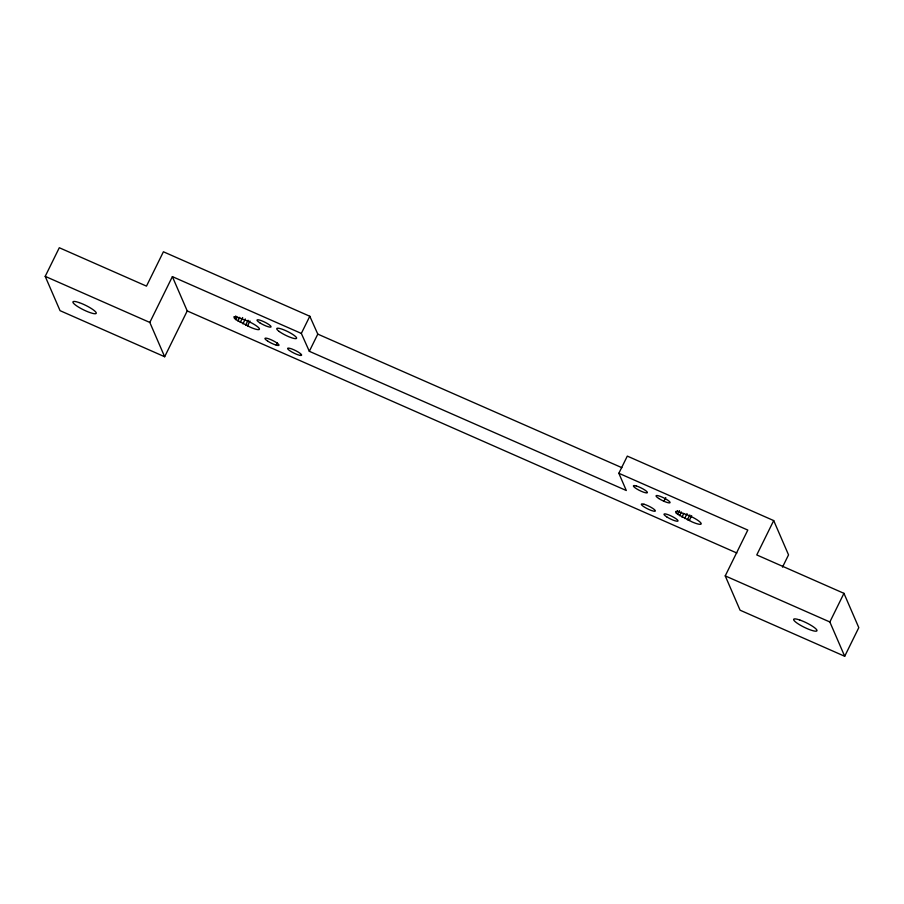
<?xml version="1.0" encoding="UTF-8"?>
<svg xmlns="http://www.w3.org/2000/svg" width="904" height="904" viewBox="0 0 904 904"><rect width="100%" height="100%" fill="white"/><g stroke="black" fill="none" stroke-linecap="round" stroke-linejoin="round"><path stroke-width="1.36" d="M164.664 356.741L149.815 322.445L172.381 276.635L187.23 310.931L164.664 356.741L60.048 310.66L45.2 276.364L59.302 247.73L146.482 286.127L163.409 251.775L309.801 316.253L317.79 334.118L621.884 467.673M234.554 318.423L233.865 316.829L235.978 316.637L247.606 321.022A11.707 2.237 26.2 0 1 259.403 328.717A11.707 2.237 26.2 0 1 250.272 327.203L235.921 319.632L234.554 318.423L235.763 315.971M235.921 319.632L237.13 317.18M237.865 320.999L239.673 317.315M240.238 322.445L242.656 317.541M242.905 323.869L245.323 318.954M245.651 325.157L248.069 320.253M247.526 325.903L249.945 320.988M276.228 345.125L277.438 342.661M782.491 567.147L788.537 554.875L773.7 520.58L627.308 456.102L618.844 473.278L626.302 490.51L309.326 351.306L301.337 333.429L309.801 316.253M309.326 351.306L317.79 334.118M663.943 501.268L665.762 497.584M676.294 513.11L675.604 511.506L677.706 511.325L689.334 515.709A11.707 2.237 26.2 0 1 701.142 523.405A11.707 2.237 26.2 0 1 692.012 521.879L677.661 514.319L676.294 513.11L677.503 510.658M677.661 514.319L679.48 510.636M679.605 515.687L681.413 512.003M681.978 517.133L683.797 513.449M684.633 518.546L687.051 513.641M687.39 519.845L689.808 514.941M689.255 520.591L691.673 515.675M773.7 520.58L756.772 554.932L843.952 593.34L858.8 627.636L844.698 656.27L740.071 610.189L725.234 575.893L747.8 530.072L618.844 473.278M844.698 656.27L829.849 621.975L843.952 593.34M172.381 276.635L301.337 333.429M187.23 310.931L736.839 553.011M45.2 276.364L149.815 322.445M725.234 575.893L829.849 621.975M300.173 355.408L298.874 355.091A7.808 1.492 26.2 0 1 287.743 348.899A7.808 1.492 26.2 0 1 296.162 350.899A7.808 1.492 26.2 0 1 300.173 355.408M636.156 485.911L634.845 485.606A7.808 1.492 26.2 0 0 638.857 490.115A7.808 1.492 26.2 0 0 647.275 492.115A7.808 1.492 26.2 0 0 636.156 485.911M644.089 504.262L642.789 503.957A7.808 1.492 26.2 0 0 646.801 508.466A7.808 1.492 26.2 0 0 655.219 510.466A7.808 1.492 26.2 0 0 644.089 504.262M79.077 302.569L76.58 301.812A13.006 2.486 26.2 0 0 75.055 304.704A13.006 2.486 26.2 0 0 90.095 312.614L92.581 313.372A13.006 2.486 26.2 0 0 94.118 310.479A13.006 2.486 26.2 0 0 79.077 302.569M799.803 620.02L797.317 619.263A13.006 2.486 26.2 0 0 795.78 622.155A13.006 2.486 26.2 0 0 810.82 630.065L813.317 630.822A13.006 2.486 26.2 0 0 814.843 627.93A13.006 2.486 26.2 0 0 799.803 620.02M259.73 322.739A7.808 1.492 26.2 0 0 270.997 326.954A7.808 1.492 26.2 0 0 261.369 320.671A7.808 1.492 26.2 0 0 259.73 322.739M279.279 331.519A11.051 2.113 26.2 0 0 296.15 338.604A11.051 2.113 26.2 0 0 284.59 330.152A11.051 2.113 26.2 0 0 279.279 331.519M267.663 341.091A7.808 1.492 26.2 0 0 278.94 345.305A7.808 1.492 26.2 0 0 269.302 339.023A7.808 1.492 26.2 0 0 267.663 341.091M658.756 498.488A7.808 1.492 26.2 0 0 670.022 502.703A7.808 1.492 26.2 0 0 660.395 496.42A7.808 1.492 26.2 0 0 658.756 498.488M666.7 516.839A7.808 1.492 26.2 0 0 677.966 521.054A7.808 1.492 26.2 0 0 668.327 514.771A7.808 1.492 26.2 0 0 666.7 516.839"/></g></svg>
